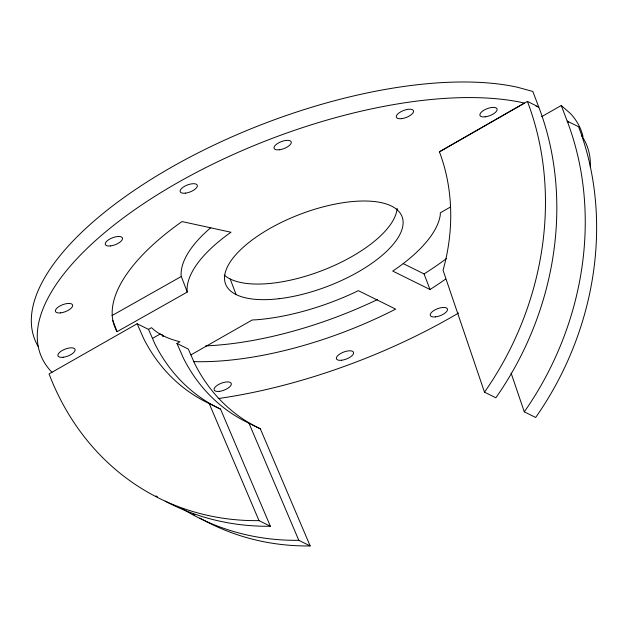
<?xml version="1.0" encoding="UTF-8"?>
<svg xmlns="http://www.w3.org/2000/svg" width="628" height="628" viewBox="0 0 628 628"><rect width="100%" height="100%" fill="white"/><g stroke="black" fill="none" stroke-linecap="round" stroke-linejoin="round"><path stroke-width="0.94" d="M439.412 151.835L527.402 101.414L538.769 107.043A290.819 248.327 -63.7 0 1 495.861 397.783L484.494 392.162L443.054 270.268A183.721 156.874 -63.7 0 0 439.412 151.835L524.427 103.118L523.116 102.757A292.491 119.43 -20.9 0 0 177.371 182.842A292.491 119.43 -20.9 0 0 51.268 371.58L52.038 372.247M137.147 323.75L49.062 373.935A290.819 248.327 -63.7 0 0 259.011 520.628L270.378 526.248L220.546 409.134A183.721 156.874 -63.7 0 1 154.99 344.105L148.522 329.378L137.147 323.75L143.624 338.476A183.721 156.874 -63.7 0 0 209.179 403.514L220.546 409.134M148.522 329.378L151.513 327.667C159.284 335.116 169.631 339.183 179.938 341.734L176.947 343.438L183.415 358.164A183.721 156.874 -63.7 0 0 248.971 423.194L260.345 428.822L310.169 545.936A290.819 248.327 -63.7 0 1 199.869 518.037M152.706 338.264L160.368 333.9M541.666 116.667L561.244 105.512L570.405 113.495A292.491 119.43 -20.9 0 1 583.012 136.582M163.476 335.988L162.731 336.404L162.032 334.324M190.896 354.906L252.189 319.99L256.883 319.746A134.054 54.738 -20.9 0 0 353.643 292.923L358.321 290.646L395.632 309.102A213.277 87.088 -20.9 0 1 193.542 361.626M450.574 206.965L440.354 212.782L440.228 215.294A134.054 54.738 -20.9 0 1 396.653 268.415L392.704 271.053L430.015 289.508A213.277 87.088 -20.9 0 0 445.605 279.099M111.98 315.609L181.304 276.469L181.147 275.559A134.054 54.738 -20.9 0 1 210.741 227.713M117.091 331.67L187.262 292.059L187.105 291.149A134.054 54.738 -20.9 0 1 230.971 232.25L182.018 221.558A213.277 87.088 -20.9 0 0 117.091 331.67L112.789 320.413M536.077 106.305L538.769 107.043L532.819 91.453L517.166 87.166A292.491 119.43 -20.9 0 0 183.384 160.611A292.491 119.43 -20.9 0 0 38.065 346.295M403.239 263.619L424.065 273.926L430.015 289.508M511.106 373.063L524.286 411.842L535.66 417.471A290.819 248.327 -63.7 0 0 578.569 126.723L567.194 121.102L561.244 105.512M176.947 343.438L188.314 349.058L194.782 363.785A183.721 156.874 -63.7 0 0 260.345 428.822M181.782 508.437A290.819 248.327 -63.7 0 0 298.802 540.308L310.169 545.936M568.591 122.319L567.194 121.102A290.819 248.327 -63.7 0 1 524.286 411.842M248.971 423.194L298.802 540.308M209.179 403.514L259.011 520.628M230.186 278.997L236.136 294.587M181.304 276.469L187.262 292.059M397.108 208.394A94.451 38.567 -20.9 0 1 322.313 270.503A94.451 38.567 -20.9 0 1 224.251 275.04M446.61 258.477A213.277 87.088 -20.9 0 1 424.065 273.926M377.444 299.572A213.277 87.088 -20.9 0 1 205.701 345.887M581.654 135.679A292.491 119.43 -20.9 0 1 590.304 166.993M458.605 312.98A292.491 119.43 -20.9 0 1 218.183 398.56M270.378 526.248A290.819 248.327 -63.7 0 1 165.203 501.175M157.534 496.889A290.819 248.327 -63.7 0 1 155.854 495.9M194.813 515.078A290.819 248.327 -63.7 0 1 193.149 514.065M527.402 101.414A290.819 248.327 -63.7 0 1 484.494 392.162M279.013 298.708A94.451 38.567 -20.9 0 0 402.438 217.783A94.451 38.567 -20.9 0 0 259.992 234.503A94.451 38.567 -20.9 0 0 279.013 298.708M63.13 357.269A9.137 3.729 -20.9 0 0 75.077 349.443A9.137 3.729 -20.9 0 0 61.293 351.06A9.137 3.729 -20.9 0 0 63.13 357.269M341.616 360.244A9.137 3.729 -20.9 0 0 353.556 352.41A9.137 3.729 -20.9 0 0 339.772 354.027A9.137 3.729 -20.9 0 0 341.616 360.244M435.518 316.881A9.137 3.729 -20.9 0 0 447.458 309.047A9.137 3.729 -20.9 0 0 433.673 310.664A9.137 3.729 -20.9 0 0 435.518 316.881M279.279 149.786A9.137 3.729 -20.9 0 0 291.219 141.952A9.137 3.729 -20.9 0 0 277.435 143.569A9.137 3.729 -20.9 0 0 279.279 149.786M219.337 391.37A9.137 3.729 -20.9 0 0 231.285 383.535A9.137 3.729 -20.9 0 0 217.5 385.152A9.137 3.729 -20.9 0 0 219.337 391.37M485.146 116.839A9.137 3.729 -20.9 0 0 497.093 109.005A9.137 3.729 -20.9 0 0 483.301 110.622A9.137 3.729 -20.9 0 0 485.146 116.839M401.551 118.661A9.137 3.729 -20.9 0 0 413.499 110.826A9.137 3.729 -20.9 0 0 399.706 112.443A9.137 3.729 -20.9 0 0 401.551 118.661M60.649 312.877A9.137 3.729 -20.9 0 0 72.597 305.043A9.137 3.729 -20.9 0 0 58.812 306.66A9.137 3.729 -20.9 0 0 60.649 312.877M110.512 245.933A9.137 3.729 -20.9 0 0 122.46 238.098A9.137 3.729 -20.9 0 0 108.675 239.715A9.137 3.729 -20.9 0 0 110.512 245.933M185.378 193.149A9.137 3.729 -20.9 0 0 197.318 185.315A9.137 3.729 -20.9 0 0 183.533 186.932A9.137 3.729 -20.9 0 0 185.378 193.149"/></g></svg>
